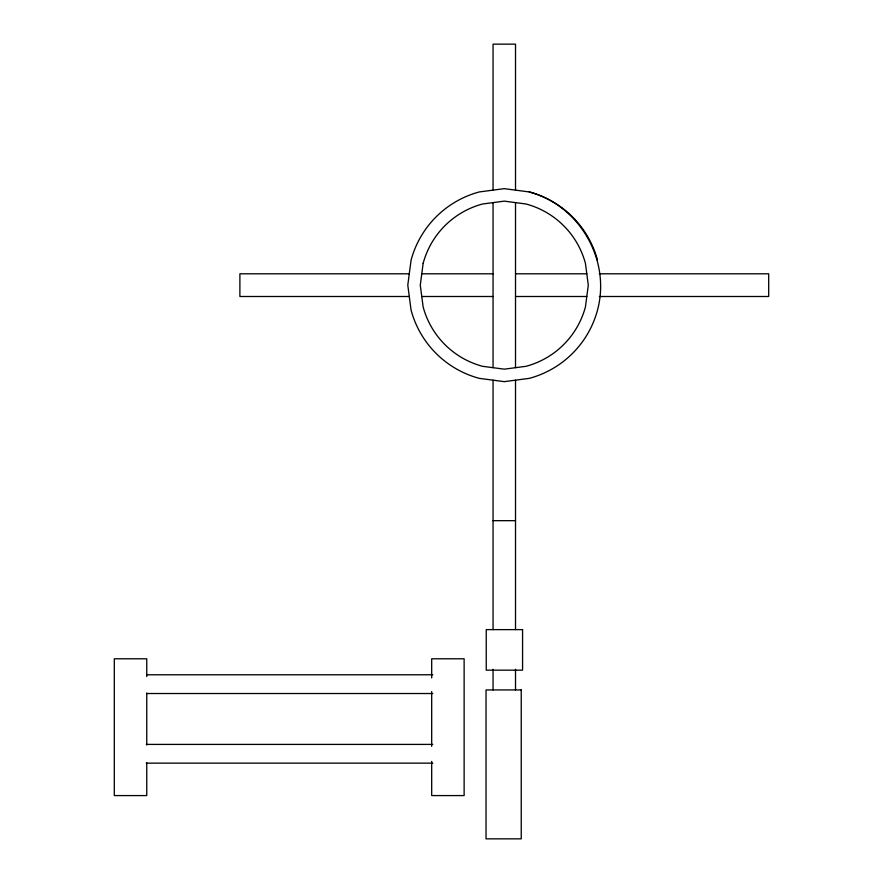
<?xml version="1.0" encoding="UTF-8"?>
<svg xmlns="http://www.w3.org/2000/svg" width="883" height="883" viewBox="0 0 883 883"><rect width="100%" height="100%" fill="white"/><g stroke="black" fill="none" stroke-linecap="round" stroke-linejoin="round"><path stroke-width="1.32" d="M409.282 273.796L239.889 273.796L239.889 296.5L409.282 296.5M421.776 273.796L493.056 273.796M515.517 273.796L586.809 273.796M599.292 273.796L768.696 273.796L768.696 296.5L599.292 296.5M421.776 296.5L493.056 296.5M515.517 296.5L586.809 296.5M493.056 520.672L515.517 520.672M146.733 674.778L432.78 674.778M146.733 693.519L432.78 693.519M146.302 744.402L432.758 744.402M146.302 763.144L432.758 763.144M529.259 191.942L504.292 188.653L479.314 191.942A96.501 96.501 0 0 0 411.081 260.176L407.791 285.154L411.081 310.121A96.501 96.501 0 0 0 479.314 378.365L504.292 381.644L529.259 378.365A96.501 96.501 0 0 0 597.504 310.121C611.014 259.933 579.491 205.331 529.259 191.942A96.501 96.501 0 0 1 597.504 260.176M515.517 190.132L515.517 44.15L493.056 44.15L493.056 190.132M515.517 202.615L515.517 367.681M515.517 380.165L515.517 629.623M515.517 669.281L515.517 689.932M493.056 202.615L493.056 367.681M493.056 380.165L493.056 629.623M493.056 669.281L493.056 689.932M431.688 677.945L431.688 658.784L464.127 658.784L464.127 795.583L431.688 795.583L431.688 761.378M431.688 691.621L431.688 746.334M146.755 676.577L146.755 658.784L114.304 658.784L114.304 795.583L146.755 795.583L146.755 762.746M146.755 692.989L146.755 744.965M423.134 263.41L420.275 285.154L423.134 306.898A84.006 84.006 0 0 0 482.548 366.302L504.292 369.16L526.036 366.302A84.006 84.006 0 0 0 585.44 306.898L588.299 285.154L585.44 263.41A84.006 84.006 0 0 0 526.036 204.006L504.292 201.136L482.548 204.006A84.006 84.006 0 0 0 423.134 263.41M522.57 629.623L486.246 629.623L486.246 670.164L522.57 670.164L522.57 629.623M521.235 689.932L486.036 689.932L486.036 838.85L521.235 838.85L521.235 689.932"/></g></svg>
